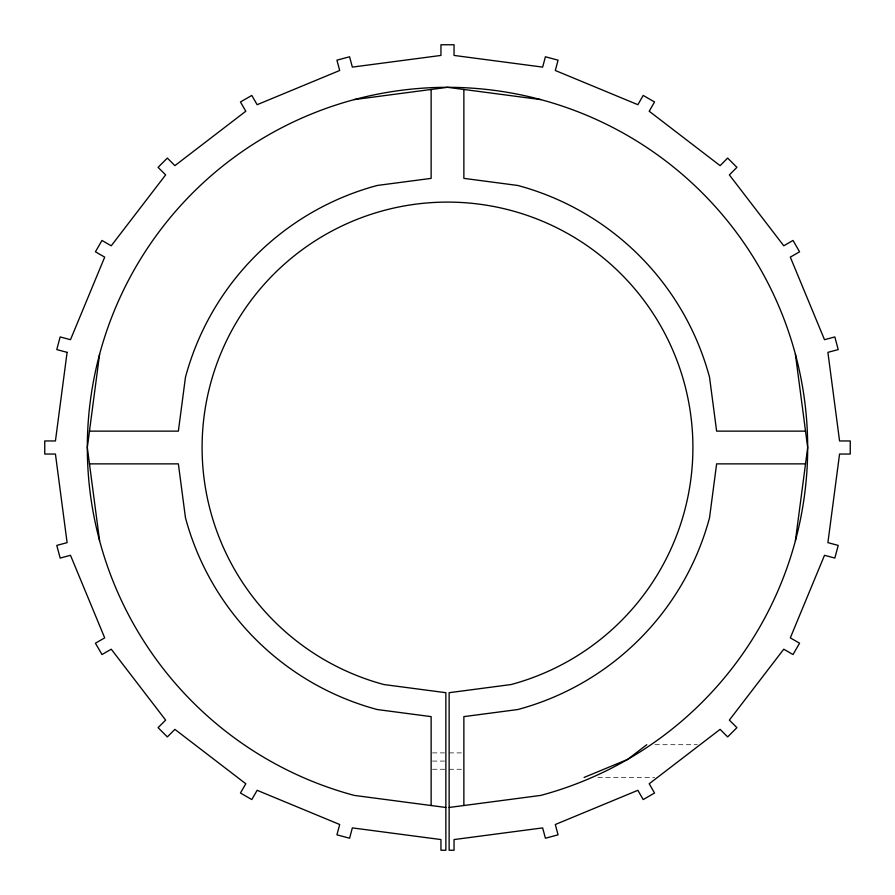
<?xml version="1.0" encoding="UTF-8"?>
<svg xmlns="http://www.w3.org/2000/svg" width="895" height="895" viewBox="0 0 895 895"><rect width="100%" height="100%" fill="white"/><g stroke="black" fill="none" stroke-linecap="round" stroke-linejoin="round"><path stroke-width="0.67" stroke-dasharray="4.47 3.36" d="M654.983 744.707L697.373 744.707M432.464 752.896L444.524 752.896M449.133 752.896L462.536 752.896M432.464 761.074L444.524 761.074M432.464 769.264L445.867 769.264M449.133 769.264L462.536 769.264M597.927 777.453L654.659 777.453"/><path stroke-width="1.34" d="M99.591 354.275L87.318 447.5L99.591 540.725M795.409 540.725L807.682 447.5L795.409 354.275M646.783 744.707L627.596 759.43L584.077 777.453M354.275 99.591L447.5 87.318L540.725 99.591M449.133 807.469L540.725 795.409A360.182 360.182 0 0 0 742.548 240.912A360.182 360.182 0 0 0 152.452 240.912A360.182 360.182 0 0 0 354.275 795.409L445.867 807.469M89.478 431.133L178.373 431.133L185.455 377.287A271.286 271.286 0 0 1 377.287 185.455L431.133 178.373L431.133 89.478M805.522 431.133L716.626 431.133L709.545 377.287A271.286 271.286 0 0 0 517.713 185.455L463.867 178.373L463.867 89.478M89.478 463.867L178.373 463.867L185.455 517.713A271.286 271.286 0 0 0 377.287 709.545L431.133 716.626L431.133 805.522M805.522 463.867L716.626 463.867L709.545 517.713A271.286 271.286 0 0 1 517.713 709.545L463.867 716.626L463.867 805.522M67.103 352.35L55.434 440.955L44.75 440.955L44.75 454.045L55.434 454.045L67.103 542.65L56.777 545.413L60.166 558.066L70.492 555.303L104.693 637.866L95.429 643.203L101.985 654.547L111.237 649.199L165.642 720.106L158.079 727.657L167.343 736.921L174.894 729.358L245.801 783.763L240.453 793.015L251.797 799.571L257.133 790.307L339.697 824.508L336.934 834.834L349.587 838.223L352.35 827.897L440.955 839.566L440.955 850.25L445.867 850.25L445.867 692.696L383.977 684.552A245.42 245.42 0 0 1 246.472 306.739A245.42 245.42 0 0 1 648.528 306.739A245.42 245.42 0 0 1 511.023 684.552L449.133 692.696L449.133 850.25L454.045 850.25L454.045 839.566L542.65 827.897L545.413 838.223L558.066 834.834L555.303 824.508L637.866 790.307L643.203 799.571L654.547 793.015L649.199 783.763L720.106 729.358L727.657 736.921L736.921 727.657L729.358 720.106L783.763 649.199L793.015 654.547L799.571 643.203L790.307 637.866L824.508 555.303L834.834 558.066L838.223 545.413L827.897 542.65L839.566 454.045L850.25 454.045L850.25 440.955L839.566 440.955L827.897 352.35L838.223 349.587L834.834 336.934L824.508 339.697L790.307 257.133L799.571 251.797L793.015 240.453L783.763 245.801L729.358 174.894L736.921 167.343L727.657 158.079L720.106 165.642L649.199 111.237L654.547 101.985L643.203 95.429L637.866 104.693L555.303 70.492L558.066 60.166L545.413 56.777L542.65 67.103L454.045 55.434L454.045 44.75L440.955 44.75L440.955 55.434L352.35 67.103L349.587 56.777L336.934 60.166L339.697 70.492L257.133 104.693L251.797 95.429L240.453 101.985L245.801 111.237L174.894 165.642L167.343 158.079L158.079 167.343L165.642 174.894L111.237 245.801L101.985 240.453L95.429 251.797L104.693 257.133L70.492 339.697L60.166 336.934L56.777 349.587L67.103 352.35"/></g></svg>
